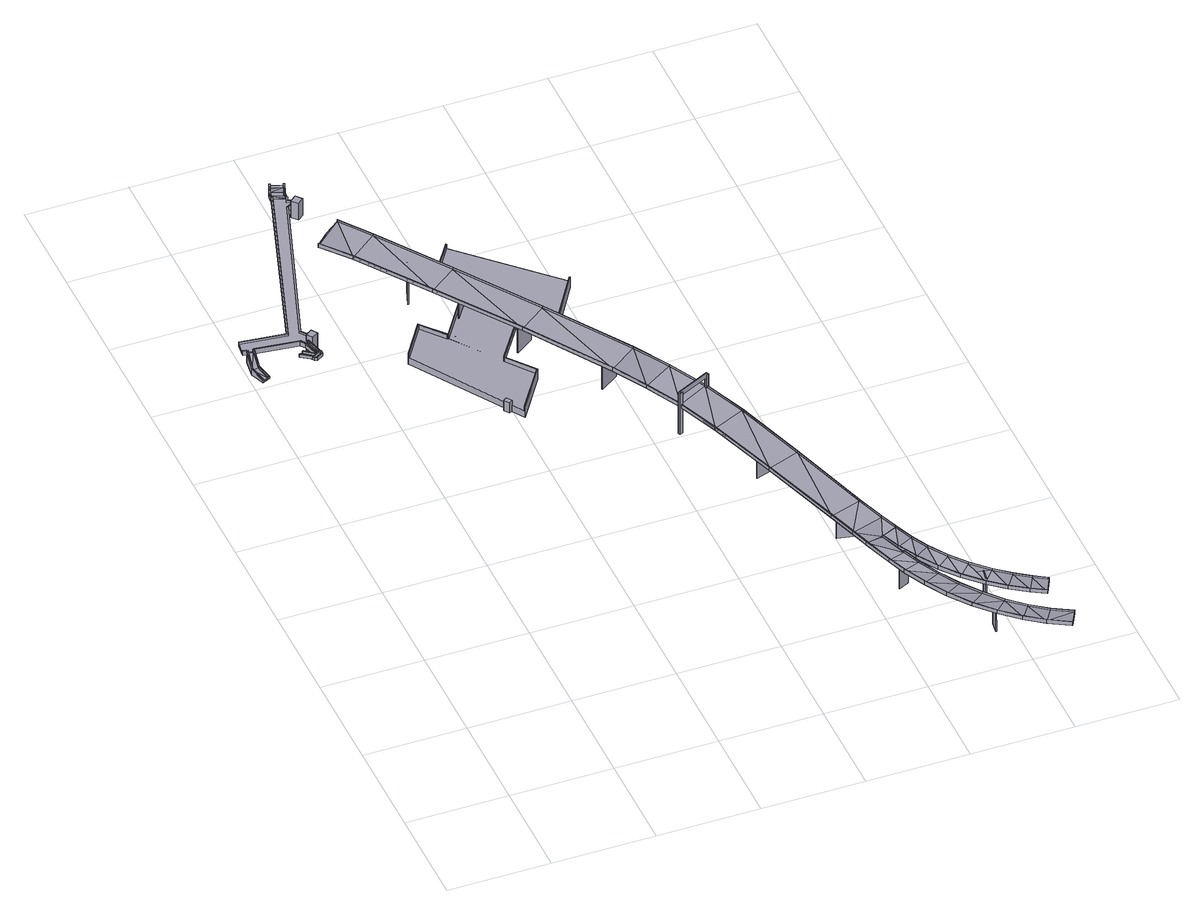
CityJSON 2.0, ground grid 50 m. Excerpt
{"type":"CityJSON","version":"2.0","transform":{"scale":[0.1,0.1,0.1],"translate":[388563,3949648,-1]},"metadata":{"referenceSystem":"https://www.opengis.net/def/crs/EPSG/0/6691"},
"CityObjects":{
"bridge1":{"type":"Bridge","geometry":[{"type":"MultiSurface","lod":"2","boundaries":[[[0,1,2]],[[1,3,4]],[[3,5,4]],[[6,7,3]],[[3,0,6]],[[1,0,3]],[[8,9,2,1]],[[8,1,4,10]],[[10,4,5,11]],[[12,3,7,13]],[[14,13,7,6]],[[15,14,6,0]],[[8,16,17,9]],[[18,16,10,11]],[[10,16,8]],[[12,13,19,20]],[[13,14,19]],[[19,14,15,21]],[[22,23,24]],[[25,26,22]],[[27,25,22]],[[27,22,24]],[[26,25,28]],[[29,27,24]],[[28,25,30]],[[28,31,26]],[[30,17,16,18,31,28]],[[19,21,29,24,23,20]],[[32,33,34]],[[35,36,37]],[[32,34,38]],[[35,38,36]],[[37,36,39]],[[32,38,35]],[[40,41,42,43,44,45,46]],[[47,48,49,50,51,52,53,54]],[[55,56,39,36]],[[57,55,36,38,34,58]],[[35,37,59,60,61,62,33,32]],[[55,57,43]],[[42,56,55,43]],[[58,44,43,57]],[[54,62,61,47]],[[61,60,47]],[[48,47,60,59]],[[46,63,52]],[[63,53,52]],[[46,45,63]],[[40,64,41]],[[40,46,51]],[[40,51,64]],[[50,64,51]],[[46,52,51]],[[63,45,44,58,34,33,62,54,53]],[[49,48,59,37]],[[65,66,67]],[[68,69,70]],[[66,71,67]],[[70,69,72]],[[65,67,68]],[[67,69,68]],[[73,74,72,69]],[[75,73,69,67,71,76]],[[68,70,77,78,79,80,66,65]],[[75,81,73]],[[73,81,82,74]],[[83,81,75,76]],[[84,80,79,85]],[[79,78,85]],[[78,77,86,85]],[[87,88,89]],[[88,90,89]],[[90,88,91]],[[91,88,92]],[[90,91,93]],[[90,94,89]],[[91,92,82,81,83,93]],[[85,86,87,89,94,84]],[[95,96,97]],[[97,96,98]],[[95,99,100]],[[95,100,96]],[[98,101,97]],[[98,102,101]],[[103,104,102,98]],[[105,103,98,96]],[[106,105,96,100]],[[107,108,109,99,95,97,101,110]],[[103,105,111]],[[111,112,113,104,103]],[[111,105,106,114]],[[107,115,108]],[[115,48,109,108]],[[107,110,116,115]],[[117,118,119,120]],[[121,122,118,117]],[[122,123,118]],[[119,124,120]],[[125,126,123]],[[122,125,123]],[[125,122,127]],[[118,128,119]],[[121,112,111,114,129,127,122]],[[99,109,48,49]],[[50,126,125,127,129]],[[118,123,126,50,49,48,115,116,128]],[[130,131,101,102,132,133,134,135,136,137,138,139,140,141,142,70,72,143,144,145,146,147,148,149,150]],[[77,70,142,151]],[[151,142,141,152]],[[153,152,141,140]],[[139,138,154,155]],[[154,138,137,156]],[[156,137,136,157]],[[158,157,136,135]],[[133,132,159,160]],[[159,132,102,104]],[[161,110,101,131]],[[161,131,130,162]],[[163,162,130,150]],[[164,147,146,165]],[[165,146,145,166]],[[167,144,143,168]],[[74,168,143,72]],[[169,170,171,86,77,151,152,153,172]],[[173,174,175,176,155,154,156,157,158]],[[160,159,104,113]],[[161,162,163,177,116,110]],[[165,166,178,164]],[[168,74,82,179,180,167]],[[128,181,182,183,184,185,186,92,88,87,187,188,189,190,191,192,193,194,195,124,119]],[[171,187,87,86]],[[188,187,171,170]],[[170,169,189,188]],[[175,192,191,176]],[[174,193,192,175]],[[194,193,174,173]],[[128,116,177,181]],[[177,163,150,182,181]],[[178,184,183,164]],[[184,178,166,145,144,167,180,185]],[[186,185,180,179]],[[186,179,82,92]],[[196,197,5,3]],[[18,198,199,200,31]],[[201,199,198,202,197,196,203,204]],[[204,20,23,205,201]],[[205,23,22,26,31,200]],[[11,5,197,202]],[[203,196,3,12]],[[202,198,18,11]],[[12,20,204,203]],[[71,66,0,2]],[[15,0,66,80]],[[76,71,2,9]],[[80,84,21,15]],[[9,17,83,76]],[[30,25,27,29,94,90,93]],[[84,94,29,21]],[[93,83,17,30]],[[206,207,208]],[[208,207,209]],[[210,206,208]],[[210,208,211]],[[212,149,148]],[[213,212,148]],[[210,211,212]],[[213,210,212]],[[214,215,183,182]],[[216,217,214,182,150,163,218]],[[219,220,217,216,221]],[[222,223,220,219,224,209,207,225]],[[223,222,226,227,228]],[[228,227,229,164,183,215]],[[164,230,148,147]],[[149,231,163,150]],[[212,232,231,149]],[[233,232,212,211]],[[233,211,208,234]],[[234,208,209,224]],[[225,207,206,210,235,236]],[[235,210,213,148,230,237]],[[229,237,230,164]],[[163,231,232,218]],[[218,233,216]],[[232,233,218]],[[234,221,233]],[[233,221,216]],[[221,234,224,219]],[[236,226,222,225]],[[235,226,236]],[[235,229,227,226]],[[235,237,229]],[[37,39,238,239,240,241,100,99,49]],[[242,243,129,114]],[[244,245,243,242]],[[244,246,247,245]],[[246,248,249,247]],[[249,248,42,41]],[[106,100,241,250]],[[250,241,240,251]],[[251,240,239,252]],[[252,239,238,253]],[[56,253,238,39]],[[242,114,106,250,251,252,253,56,42,248,246,244]],[[249,41,64,50,129,243,245,247]],[[254,255,256,257]],[[256,255,258,259]],[[258,255,254,112,121,260]],[[124,195,261,260,121,117,120]],[[257,256,259,261,195,194,173,158,135,134]],[[254,257,134,133,160,113,112]],[[262,263,264,265]],[[266,267,190,189,169,172,264,263]],[[263,262,268,266]],[[191,269,268,262,265,176]],[[190,267,269,191]],[[155,176,265,264,172,153,140,139]],[[215,214,217,220,223,228]],[[199,201,205,200]],[[268,269,267,266]],[[260,261,259,258]]]}]},
"bridge2":{"type":"Bridge","geometry":[{"type":"MultiSurface","lod":"2","boundaries":[[[270,271,272,273]],[[274,275,276,273,272,277]],[[270,278,279,280,281,271]],[[273,276,278,270]],[[277,272,271,281]],[[282,283,284,285,286,287,288,289,290,291,274,277,281,280,292,293,294,295,296,297,298,299,300,301]],[[302,303,304,305,306]],[[307,308,303,302]],[[275,274,291,309,310,311]],[[308,307,312,292,280,279]],[[311,310,313,314]],[[315,288,316,314,313]],[[317,318,305,304,316,288]],[[315,319,289,288]],[[295,294,320,306]],[[320,294,293,321]],[[321,293,292,312]],[[309,291,290,322]],[[322,290,289,319]],[[323,324,325,326,327,328,306,320,321,312,307,302,306,326,329,330]],[[315,313,310,309,322,319]],[[315,331,332,333]],[[333,285,334,335,317,288,315]],[[336,337,338,339,326,306,305]],[[286,332,331,287]],[[296,328,327,297]],[[317,340,341]],[[338,337,342]],[[335,334,343,344,345,346,347]],[[336,305,318,348,349,350,351]],[[343,339,338,342,352,353,354,355,342,337,336,351,356,357,348,318,317,341,358,359,360,340,317,335,347,361,344]],[[287,331,315,288]],[[306,328,296,295]],[[298,297,327,326]],[[333,332,286,285]],[[362,363,364,333,365,366]],[[367,285,333,364,368]],[[368,364,363,369]],[[370,369,363,362,282,301,323,330]],[[329,371,370,330]],[[371,329,326,339,372]],[[367,372,339,343,334,285]],[[325,299,298,326]],[[365,333,285,284]],[[365,284,283,366]],[[366,283,282,362]],[[323,301,300,324]],[[324,300,299,325]],[[308,279,278,276,275,311,314,316,304,303]],[[373,374,375,376,377]],[[378,379,380,381,382]],[[383,384,385,386,387,388]],[[389,390,391,392,393]],[[369,370,371,372,367,368]],[[340,377,376,341]],[[360,373,377,340]],[[359,374,373,360]],[[358,375,374,359]],[[341,376,375,358]],[[346,389,393,347]],[[345,390,389,346]],[[344,391,390,345]],[[361,392,391,344]],[[347,393,392,361]],[[354,382,381,355]],[[353,378,382,354]],[[352,379,378,353]],[[342,380,379,352]],[[355,381,380,342]],[[348,388,387,349]],[[357,383,388,348]],[[356,384,383,357]],[[351,385,384,356]],[[350,386,385,351]],[[349,387,386,350]]]}]},
"bridge3":{"type":"Bridge","geometry":[{"type":"MultiSurface","lod":"2","boundaries":[[[394,395,396,397,398,399,400,401]],[[395,394,402,403]],[[404,405,406,407,402,394,401,408,409,410]],[[411,407,406,412,413]],[[414,415,396,395,403,411,413,416,417,418,419]],[[396,415,420,408,401,400,421,422,397]],[[423,424,425,426,427,428,429,430]],[[431,432,433,434,435]],[[436,437,438,439,440,428,427,441,433,432]],[[426,442,441,427]],[[443,444,445,446,447,435,434,442,426,425,448,449]],[[448,425,424,450,451,429,428,440,452]],[[453,454,455,456]],[[457,458,459,460]],[[461,462,459,458]],[[461,463,464,462]],[[463,457,460,464]],[[465,455,454,466]],[[466,454,453,467]],[[467,453,456,468]],[[468,456,455,465]],[[469,470,471,472]],[[421,451,450,422]],[[398,472,471,399]],[[470,430,429,451,421,400,399,471]],[[430,470,469,423]],[[397,422,450,424,423,469,472,398]],[[473,474,475,476]],[[477,478,479,474,473,480]],[[481,482,478,477]],[[483,476,475,484,482,481]],[[474,479,484,475]],[[485,486,487]],[[488,489,490]],[[491,492,493]],[[494,495,496]],[[491,493,497]],[[498,499,500]],[[501,490,502]],[[503,495,504]],[[494,504,495]],[[496,505,506]],[[489,498,500]],[[497,493,507]],[[493,492,508]],[[496,506,494]],[[487,486,503]],[[497,509,491]],[[486,495,503]],[[502,485,487]],[[498,489,488]],[[502,487,501]],[[492,491,510]],[[501,488,490]],[[499,510,500]],[[499,492,510]],[[511,491,509,512]],[[513,508,492,514]],[[514,492,499,515]],[[515,499,498,516]],[[517,516,498,488]],[[517,488,501,518]],[[518,501,487,519]],[[519,487,503,520]],[[520,503,504,521]],[[521,504,494,522]],[[522,494,506,523]],[[524,505,496,525]],[[525,496,495,526]],[[526,495,486,527]],[[527,486,485,528]],[[528,485,502,529]],[[529,502,490,530]],[[531,530,490,489]],[[532,531,489,500]],[[532,500,510,533]],[[533,510,491,511]],[[515,534,513]],[[515,513,514]],[[515,535,534]],[[516,535,515]],[[516,517,535]],[[535,517,536]],[[517,537,536]],[[518,537,517]],[[519,537,518]],[[519,538,537]],[[520,539,519]],[[519,539,538]],[[521,539,520]],[[521,540,539]],[[540,521,522,523,541]],[[526,542,543,524,525]],[[527,544,526]],[[526,544,542]],[[527,545,544]],[[528,545,527]],[[529,546,545]],[[529,545,528]],[[529,547,546]],[[530,547,529]],[[531,548,547]],[[531,547,530]],[[532,549,531]],[[531,549,548]],[[533,550,549]],[[533,549,532]],[[511,512,551,550,533]],[[552,553,554]],[[553,552,555]],[[556,557,558]],[[558,559,560,561]],[[558,562,556]],[[562,558,561]],[[563,564,565]],[[563,566,567]],[[563,565,568]],[[569,570,571]],[[572,573,554]],[[570,567,566]],[[570,566,571]],[[574,569,571]],[[573,552,554]],[[572,569,575,576,577,578,579]],[[574,579,578,580,581,575,569]],[[579,573,572]],[[582,553,555]],[[583,568,565]],[[582,555,557,584,585,586,587]],[[568,566,563]],[[556,582,587,588,589,584,557]],[[590,562,561]],[[551,559,551,512]],[[509,497,507,590,561,560,591]],[[508,556,562,590,507,493]],[[534,582,556,508,513]],[[535,553,582,534]],[[535,536,554,553]],[[537,572,554,536]],[[538,569,572,537]],[[570,569,538,539]],[[567,570,539,540]],[[564,563,567,540,541]],[[543,583,565,564,541,523,506,505,524]],[[543,542,566,568,583]],[[542,544,571,566]],[[544,545,574,571]],[[574,545,546,579]],[[579,546,547,573]],[[552,573,547,548]],[[555,552,548,549]],[[555,549,550,557]],[[558,557,550,551,559]],[[592,593,594,595]],[[596,597,598]],[[468,465,599,600,601]],[[467,468,601,596,598,599,465,466]],[[602,603,604]],[[605,600,606]],[[600,605,596,601]],[[607,606,608]],[[609,607,608]],[[610,609,611]],[[607,605,606]],[[610,611,603]],[[609,608,611]],[[610,603,602,612]],[[593,613,594]],[[614,598,597]],[[597,615,614]],[[614,615,592]],[[615,593,592]],[[616,595,594,617]],[[618,613,593,619]],[[619,593,615,620]],[[620,615,597,621]],[[621,597,596,622]],[[623,622,596,605]],[[624,623,605,607]],[[624,607,609,625]],[[625,609,610,626]],[[626,610,612,627]],[[628,627,612,602]],[[629,630,604,603]],[[631,629,603,611]],[[631,611,608,632]],[[632,608,606,633]],[[633,606,600,634]],[[634,600,599,598,635]],[[635,598,614,636]],[[636,614,592,637]],[[637,592,595,616]],[[620,638,639,618,619]],[[621,640,620]],[[620,640,638]],[[622,641,640]],[[622,640,621]],[[622,623,642]],[[641,622,642]],[[642,624,643]],[[623,624,642]],[[625,644,624]],[[624,644,643]],[[626,645,644]],[[626,644,625]],[[627,628,646,645,626]],[[647,630,629,631,648]],[[632,649,648]],[[632,648,631]],[[633,650,649]],[[633,649,632]],[[634,651,633]],[[633,651,650]],[[635,652,634]],[[634,652,651]],[[636,653,652]],[[636,652,635]],[[637,654,636]],[[636,654,653]],[[654,637,616,617,655]],[[656,657,658]],[[658,659,660]],[[661,662,663]],[[457,463,664,665,666]],[[661,663,664,463,461,458,457,666]],[[667,668,562,590]],[[669,670,671]],[[665,670,669]],[[670,665,664,663]],[[669,671,672]],[[673,674,562]],[[675,674,673]],[[673,562,668,676]],[[677,673,676]],[[674,675,678,679]],[[680,681,678,675,672,682]],[[679,678,681,683,684,680,682]],[[659,658,657]],[[662,661,685]],[[685,659,657]],[[685,657,662]],[[679,682,672,671]],[[639,656,658,660,655,617,594,613,618]],[[638,657,656,639]],[[640,662,657,638]],[[640,641,663,662]],[[641,642,670,663]],[[671,670,642,643]],[[671,643,644,679]],[[679,644,645,674]],[[590,562,674,645,646,507,590,507]],[[604,630,647,630,604,686,507,646,628,602]],[[648,675,673,677,647]],[[649,672,675,648]],[[650,669,672,649]],[[651,665,669,650]],[[661,666,665,651,652]],[[685,661,652,653]],[[659,685,653,654]],[[660,659,654,655]],[[687,688,689]],[[690,691,692]],[[689,688,693]],[[694,695,693]],[[694,686,695]],[[694,696,509,591,507,686]],[[604,697,695,686]],[[698,691,443,449]],[[699,700,701]],[[701,702,703]],[[699,701,703]],[[415,452,440,439,704,420]],[[408,420,704,705,409]],[[703,706,699]],[[414,698,449,448,452,415]],[[699,706,707]],[[706,708,707]],[[707,708,709]],[[694,693,688]],[[710,709,711]],[[692,710,690]],[[711,690,710]],[[704,687,705]],[[705,687,689]],[[711,709,708]],[[698,692,691]],[[630,712,697,604]],[[696,713,512,509]],[[713,696,694,714]],[[714,694,688,715]],[[715,688,687,716]],[[716,687,704,717]],[[438,717,704,439]],[[691,718,444,443]],[[718,691,690,719]],[[719,690,711,720]],[[720,711,708,721]],[[721,708,706,722]],[[722,706,703,723]],[[723,703,702,724]],[[725,700,699,726]],[[726,699,707,727]],[[727,707,709,728]],[[728,709,710,729]],[[729,710,692,730]],[[730,692,698,731]],[[731,698,414,419]],[[409,705,732,410]],[[732,705,689,733]],[[733,689,693,734]],[[734,693,695,735]],[[735,695,697,712]],[[713,714,736,551,512]],[[715,737,736]],[[715,736,714]],[[716,738,737]],[[716,737,715]],[[717,739,738]],[[717,738,716]],[[739,438,437]],[[739,717,438]],[[718,740,444]],[[740,445,444]],[[719,741,718]],[[718,741,740]],[[720,742,719]],[[719,742,741]],[[721,743,720]],[[720,743,742]],[[722,744,743]],[[722,743,721]],[[724,745,744,722,723]],[[746,725,726,727,747]],[[728,747,727]],[[728,748,747]],[[729,749,728]],[[728,749,748]],[[730,750,729]],[[729,750,749]],[[731,751,730]],[[730,751,750]],[[731,418,751]],[[419,418,731]],[[732,752,404]],[[410,732,404]],[[733,753,752]],[[733,752,732]],[[734,753,733]],[[734,754,753]],[[735,755,754]],[[735,754,734]],[[647,755,735,712,630]],[[756,757,483,481,477,480,758]],[[759,760,761,762,763,764]],[[765,761,760,766,767,759,764]],[[763,768,765,764]],[[769,770,771]],[[772,773,774,775,776,777,778]],[[771,757,756]],[[772,778,779,780,775,774,781]],[[782,783,784,785]],[[771,756,769]],[[786,787,788]],[[787,789,782,785,790,791,788]],[[768,763,792]],[[787,786,793,794,784,783,773]],[[773,783,774]],[[667,782,789]],[[667,789,677]],[[559,782,667]],[[770,795,771]],[[769,796,770]],[[792,447,446,768]],[[405,772,781,412,406]],[[412,781,436,432,431,413]],[[435,447,792,417,416,413,431]],[[797,798,799,800,801,802]],[[803,804,798,797,762,805]],[[806,799,798,804,807,808,803,805]],[[762,761,765,806,805]],[[799,806,758,802,801,809,810,800]],[[757,797,802,758,480,473,476,483]],[[677,647,677,676,668,667]],[[559,667,590,507,591,560]],[[551,736,782,559]],[[782,736,737,783]],[[783,737,738,774]],[[774,738,739,781]],[[436,781,739,437]],[[740,768,446,445]],[[768,740,741,765]],[[765,741,742,806]],[[806,742,743,758]],[[758,743,744,756]],[[756,744,745,796,769]],[[796,745,724,702,701,770]],[[770,701,700,725,746,795]],[[747,757,771,795,746]],[[748,797,757,747]],[[749,762,797,748]],[[750,763,762,749]],[[751,792,763,750]],[[418,417,792,751]],[[404,752,772,405]],[[753,773,772,752]],[[754,787,773,753]],[[755,789,787,754]],[[647,677,789,755]],[[462,464,460,459]],[[811,812,813,814]],[[815,816,817,818]],[[819,820,821,822]],[[823,824,825,826]],[[827,828,829,830]],[[402,407,411,403]],[[831,832,833,834]],[[835,836,837,838]],[[839,840,841,842]],[[433,441,442,434]],[[482,484,479,478]],[[822,821,576,575,581]],[[819,822,581,580]],[[578,577,820,819,580]],[[821,820,577,576]],[[817,588,587,586,818]],[[815,818,586,585]],[[584,589,816,815,585]],[[817,816,589,588]],[[813,680,684,814]],[[811,814,684,683]],[[681,812,811,683]],[[680,813,812,681]],[[784,794,842,841,790,785]],[[793,839,842,794]],[[840,839,793,786,788,791]],[[841,840,791,790]],[[838,837,776,775,780]],[[835,838,780,779]],[[836,835,779,778,777]],[[776,837,836,777]],[[767,834,833,759]],[[766,831,834,767]],[[831,766,760,832]],[[759,833,832,760]],[[825,803,808,826]],[[807,823,826,808]],[[804,824,823,807]],[[804,803,825,824]],[[810,830,829,800]],[[809,827,830,810]],[[801,828,827,809]],[[800,829,828,801]]]}]}
},
"vertices":[
[597,4143,72],[542,4168,71],[540,4163,72],[610,4183,65],[552,4196,66],[554,4202,65],[599,4149,71],[608,4177,66],[542,4168,81],[540,4163,82],[552,4196,76],[554,4202,75],[610,4183,75],[608,4177,76],[599,4149,81],[597,4143,82],[536,4170,81],[534,4165,82],[548,4204,75],[604,4147,81],[616,4181,75],[602,4141,82],[610,4183,50],[616,4181,50],[614,4175,51],[540,4163,57],[554,4202,50],[597,4143,57],[546,4198,51],[602,4141,57],[534,4165,57],[548,4204,50],[269,3102,58],[266,3107,57],[252,3098,57],[300,3054,74],[287,3045,74],[304,3049,76],[255,3093,58],[290,3040,76],[282,3042,67],[285,3037,69],[285,3037,86],[250,3090,68],[247,3095,67],[247,3095,50],[250,3090,51],[305,3057,84],[309,3052,86],[309,3052,76],[309,3052,69],[305,3057,67],[274,3105,51],[271,3110,50],[271,3110,67],[287,3045,84],[290,3040,86],[255,3093,68],[252,3098,67],[304,3049,86],[300,3054,84],[269,3102,68],[266,3107,67],[266,3107,50],[290,3040,69],[588,4118,75],[589,4124,72],[532,4138,75],[576,4069,101],[519,4087,101],[575,4063,104],[534,4144,72],[517,4081,104],[519,4087,111],[517,4081,114],[532,4138,85],[534,4144,82],[575,4063,114],[576,4069,111],[588,4118,85],[589,4124,82],[527,4140,85],[511,4083,114],[528,4146,82],[595,4122,82],[582,4067,111],[581,4061,114],[581,4061,89],[575,4063,89],[593,4116,60],[589,4124,57],[527,4140,60],[511,4083,89],[528,4146,57],[595,4122,57],[311,3060,79],[324,3068,79],[287,3097,100],[301,3106,100],[314,3055,76],[327,3063,76],[284,3102,103],[298,3111,103],[301,3106,110],[298,3111,113],[324,3068,89],[327,3063,86],[287,3097,110],[311,3060,89],[314,3055,86],[284,3102,113],[329,3071,89],[313,3098,104],[302,3113,113],[333,3066,86],[282,3094,110],[279,3099,113],[305,3108,85],[282,3094,85],[298,3111,88],[305,3109,86],[313,3098,79],[329,3071,64],[305,3057,64],[302,3113,88],[314,3055,61],[309,3052,61],[333,3066,61],[279,3099,88],[333,3066,69],[54,3154,103],[266,3127,103],[294,3116,103],[299,3118,103],[293,3127,103],[318,3144,103],[285,3188,103],[553,4000,104],[577,4012,104],[580,4009,104],[599,4025,104],[596,4029,104],[566,4040,104],[231,3188,103],[8,3216,103],[1,3161,103],[20,3158,103],[19,3152,103],[25,3152,103],[47,3149,103],[53,3148,103],[566,4040,114],[596,4029,114],[599,4025,114],[577,4012,114],[580,4009,114],[553,4000,114],[285,3188,113],[318,3144,113],[294,3116,113],[299,3118,113],[266,3127,113],[54,3154,113],[53,3148,113],[19,3152,113],[20,3158,113],[1,3161,113],[8,3216,113],[231,3188,113],[609,4020,114],[600,4034,114],[574,4043,114],[603,4028,114],[323,3147,113],[292,3189,113],[558,3996,114],[574,4004,114],[262,3122,113],[0,3155,113],[227,3195,113],[9,3222,113],[262,3122,88],[53,3148,88],[19,3152,88],[0,3155,88],[9,3222,88],[227,3195,88],[574,4043,89],[600,4034,89],[609,4020,89],[603,4028,89],[574,4004,89],[558,3996,89],[292,3189,88],[323,3147,88],[293,3127,88],[615,4198,65],[560,4217,65],[554,4219,75],[554,4219,44],[548,4204,44],[621,4196,44],[560,4217,75],[615,4198,75],[621,4196,75],[616,4181,44],[39,3004,48],[41,2998,46],[64,3015,48],[66,3009,46],[13,3065,70],[41,3072,69],[46,3143,101],[24,3146,101],[53,3148,44],[19,3152,44],[46,3072,79],[46,3072,44],[52,3142,111],[72,3012,56],[72,3012,44],[70,3017,58],[35,2996,56],[35,2996,44],[66,3009,56],[41,2998,56],[33,3001,58],[7,3064,79],[7,3064,44],[18,3147,111],[25,3152,113],[47,3149,113],[46,3143,111],[41,3072,79],[64,3015,58],[13,3065,80],[39,3004,58],[24,3146,111],[297,3029,76],[305,3028,76],[332,3045,76],[333,3054,76],[339,3056,86],[339,3056,69],[338,3042,86],[338,3042,69],[306,3022,86],[306,3022,69],[293,3024,86],[293,3024,69],[333,3054,86],[332,3045,86],[305,3028,86],[297,3029,86],[313,3098,139],[344,3120,139],[325,3148,139],[293,3127,139],[344,3120,44],[325,3148,44],[313,3098,44],[293,3127,44],[599,3974,140],[627,3998,140],[603,4028,140],[574,4004,140],[627,3998,44],[603,4028,44],[599,3974,44],[574,4004,44],
[980,2421,80],[997,2433,80],[979,2459,80],[962,2447,80],[975,2456,56],[975,2456,20],[962,2447,20],[979,2459,56],[980,2421,20],[992,2430,20],[992,2430,56],[997,2433,56],[1127,3534,56],[1036,3401,56],[1124,3284,56],[1121,3282,56],[1123,3279,56],[904,2955,56],[902,2959,56],[898,2956,56],[806,3068,56],[693,2898,56],[1029,2372,56],[1175,2588,56],[1073,2719,56],[1076,2721,56],[1073,2725,56],[1289,3033,56],[1291,3029,56],[1295,3031,56],[1392,2879,56],[1548,3123,56],[1180,2588,81],[1180,2588,20],[1076,2721,20],[1076,2721,55],[1076,2721,81],[1031,2368,81],[1031,2368,20],[693,2898,81],[690,2902,81],[690,2902,20],[1029,2372,81],[805,3074,81],[805,3074,20],[902,2959,81],[902,2959,20],[902,2959,55],[1038,2773,55],[898,2956,81],[1073,2719,81],[1175,2588,81],[806,3068,81],[1548,3123,81],[1392,2879,81],[1295,3031,81],[1291,3029,81],[1289,3033,81],[1073,2725,81],[1392,2872,81],[1551,3120,81],[904,2955,81],[1123,3279,81],[1121,3282,81],[1121,3282,55],[1081,3224,55],[1111,2772,55],[1239,2955,55],[1276,3007,55],[1291,3029,55],[937,2960,55],[938,2959,55],[1235,3008,55],[1161,3223,55],[1119,3224,55],[1119,3225,55],[1118,3225,55],[1117,3224,55],[1074,2773,55],[1074,2772,55],[1075,2772,55],[1076,2773,55],[1235,3009,55],[1234,3009,55],[1233,3008,55],[1234,3008,55],[1075,2774,55],[1074,2774,55],[939,2959,55],[939,2960,55],[938,2960,55],[1118,3224,55],[1127,3534,81],[1124,3537,81],[1031,3401,81],[1124,3284,81],[1036,3401,81],[1121,3282,20],[1031,3401,20],[1124,3537,20],[1551,3120,20],[1392,2872,20],[1291,3029,20],[938,2960,20],[939,2960,20],[939,2959,20],[938,2959,20],[937,2960,20],[1234,3009,20],[1235,3009,20],[1235,3008,20],[1234,3008,20],[1233,3008,20],[1074,2774,20],[1075,2774,20],[1076,2773,20],[1075,2772,20],[1074,2772,20],[1074,2773,20],[1118,3225,20],[1119,3225,20],[1119,3224,20],[1118,3224,20],[1117,3224,20],
[1797,2095,243],[1792,2106,243],[1780,2100,243],[1782,2095,243],[1788,2098,243],[1790,2094,243],[1784,2091,243],[1785,2089,243],[1797,2095,9],[1792,2106,9],[1790,2091,183],[1790,2091,161],[1785,2089,161],[1785,2089,9],[1785,2089,172],[1788,2091,173],[1788,2091,183],[1780,2100,9],[1783,2094,161],[1780,2100,161],[1783,2101,173],[1780,2100,173],[1784,2102,161],[1785,2102,161],[1785,2102,183],[1783,2101,183],[1782,2096,173],[1784,2091,228],[1782,2095,228],[1634,2025,245],[1641,2029,245],[1639,2033,245],[1624,2026,245],[1629,2015,245],[1644,2022,245],[1643,2024,245],[1635,2021,245],[1641,2028,159],[1644,2022,159],[1644,2022,9],[1639,2033,9],[1639,2033,159],[1635,2018,159],[1635,2018,180],[1637,2019,180],[1637,2019,170],[1644,2022,170],[1629,2015,9],[1624,2026,9],[1632,2030,171],[1632,2030,181],[1630,2029,180],[1630,2029,159],[1634,2031,159],[1639,2033,171],[1636,2032,171],[1641,2029,228],[1643,2024,228],[1641,2028,171],[2455,444,144],[2459,443,144],[2467,497,144],[2463,498,144],[2467,497,130],[2459,443,131],[2459,443,9],[2467,497,9],[2455,444,131],[2455,444,9],[2463,498,130],[2463,498,9],[2467,497,141],[2459,443,142],[2455,444,143],[2463,498,141],[1634,2025,253],[1635,2021,253],[1790,2094,253],[1788,2098,253],[864,3337,189],[882,3389,189],[878,3390,189],[861,3341,189],[849,3292,188],[849,3292,9],[882,3389,9],[856,3314,189],[845,3294,188],[845,3294,9],[854,3322,189],[878,3390,9],[2412,204,154],[2503,124,154],[2474,267,147],[2326,447,149],[2190,507,154],[2252,400,154],[2053,854,154],[2181,737,152],[2134,874,150],[2731,84,144],[2591,61,154],[2690,4,154],[2132,875,150],[2269,547,150],[2217,649,151],[2137,617,154],[2400,350,148],[2330,295,154],[2554,196,146],[2637,135,145],[2692,3,154],[2733,83,144],[2134,875,150],[2183,738,152],[2052,856,154],[2102,710,154],[2053,854,164],[2052,856,164],[2183,738,162],[2181,737,162],[2217,649,161],[2269,547,160],[2326,447,159],[2400,350,158],[2474,267,157],[2554,196,156],[2637,135,155],[2731,84,154],[2733,83,154],[2692,3,164],[2690,4,164],[2591,61,164],[2503,124,164],[2412,204,164],[2330,295,164],[2252,400,164],[2190,507,164],[2137,617,164],[2102,710,164],[2219,650,161],[2270,547,160],[2328,448,159],[2401,351,158],[2475,268,157],[2555,197,156],[2638,137,155],[2734,85,154],[2590,60,164],[2691,1,164],[2502,123,164],[2411,203,164],[2329,293,164],[2250,399,164],[2188,506,164],[2135,616,164],[2100,710,164],[2050,856,164],[2188,506,142],[2270,547,139],[2328,448,138],[2135,616,142],[2183,738,141],[2100,710,142],[2051,854,142],[2050,856,142],[2130,875,139],[2132,875,139],[2134,874,139],[2732,86,133],[2734,85,133],[2733,83,133],[2590,60,142],[2638,137,134],[2689,2,143],[2475,268,136],[2555,197,135],[2502,123,142],[2401,351,137],[2250,399,142],[2411,203,142],[2428,276,138],[2430,292,137],[2426,293,137],[2424,277,138],[2329,293,142],[2418,239,140],[2422,238,140],[2219,650,140],[2691,1,143],[2153,683,141],[2133,673,142],[2135,669,142],[2158,681,141],[2184,694,141],[2182,698,141],[2134,875,139],[2130,875,150],[2650,377,140],[2673,261,143],[2714,340,139],[2712,341,139],[2448,421,143],[2526,354,145],[2504,489,140],[2500,493,140],[2422,571,140],[2434,502,142],[2135,876,150],[2213,911,150],[2212,913,150],[2361,506,143],[2356,651,141],[2289,594,144],[2295,743,142],[2223,694,146],[2176,784,148],[2251,824,145],[2136,875,150],[2675,260,143],[2576,428,140],[2607,299,144],[2712,341,149],[2714,340,149],[2675,260,153],[2673,261,153],[2607,299,154],[2526,354,155],[2448,421,153],[2361,506,153],[2289,594,154],[2223,694,156],[2176,784,158],[2136,875,160],[2135,876,160],[2213,911,160],[2212,913,160],[2251,824,155],[2295,743,152],[2356,651,151],[2422,571,150],[2504,489,150],[2576,428,150],[2650,377,150],[2606,297,154],[2674,258,153],[2525,352,154],[2446,419,153],[2359,505,153],[2288,593,154],[2222,693,156],[2174,783,158],[2134,875,160],[2214,914,160],[2253,825,155],[2296,744,152],[2357,652,151],[2424,572,150],[2505,491,150],[2577,430,150],[2651,379,149],[2715,341,149],[2674,258,132],[2606,297,133],[2675,260,131],[2651,379,128],[2715,341,127],[2505,491,129],[2525,352,133],[2446,419,132],[2434,502,130],[2424,572,129],[2504,492,129],[2134,876,139],[2135,876,139],[2357,652,129],[2359,505,131],[2288,593,132],[2296,744,130],[2215,912,139],[2174,783,136],[2253,825,134],[2136,876,139],[2214,914,139],[2247,800,134],[2222,693,134],[2281,736,131],[2279,740,131],[2282,734,131],[2230,715,134],[2232,711,134],[2577,430,128],[2134,876,150],[1843,1485,159],[1977,1083,158],[1996,1541,159],[1445,2351,184],[1543,2195,175],[1580,2446,185],[2130,1136,153],[2023,943,157],[2178,999,151],[2052,858,154],[2211,915,150],[1685,2284,176],[682,3722,206],[681,3724,206],[611,3674,200],[547,3613,198],[548,3611,198],[1722,1827,163],[1874,1892,167],[659,3477,198],[791,3576,205],[901,3136,197],[1035,3230,203],[1305,2844,197],[1174,2750,193],[2211,915,160],[2052,858,164],[2023,943,167],[1977,1083,168],[1843,1485,169],[1722,1827,173],[1543,2195,185],[1445,2351,194],[1174,2750,203],[901,3136,207],[659,3477,208],[548,3611,208],[547,3613,208],[681,3724,216],[682,3722,216],[791,3576,215],[1035,3230,213],[1305,2844,207],[1580,2446,195],[1685,2284,186],[1874,1892,177],[1996,1541,169],[2130,1136,163],[2178,999,161],[2021,942,167],[1975,1082,168],[1841,1485,169],[1720,1826,173],[1541,2194,185],[1443,2350,193],[1173,2749,203],[900,3135,207],[658,3476,208],[545,3611,208],[683,3725,216],[793,3577,215],[1037,3231,213],[1307,2845,207],[1582,2447,195],[1686,2285,186],[1876,1893,177],[1998,1542,169],[2132,1136,163],[2179,1000,161],[658,3476,187],[793,3577,193],[900,3135,185],[1515,2490,175],[1512,2494,175],[1329,2764,183],[1307,2845,185],[1582,2447,174],[1556,2429,173],[1443,2350,172],[1423,2434,174],[1426,2430,174],[1541,2194,164],[547,3610,187],[611,3674,188],[684,3724,195],[1876,1893,156],[1998,1542,148],[1841,1485,148],[1852,1613,150],[1932,1640,150],[1931,1644,150],[1852,1618,150],[1832,1612,150],[1833,1607,150],[1720,1826,152],[2021,942,146],[1975,1082,147],[2006,1093,146],[2097,1074,143],[2015,1096,146],[2132,1136,142],[2099,1078,143],[2179,1000,139],[2114,1071,142],[2115,1075,142],[1686,2285,165],[2005,1098,146],[2004,1093,146],[683,3725,195],[545,3611,187],[1037,3231,192],[1055,3168,190],[1066,3127,189],[1048,3140,189],[1045,3142,189],[977,3189,189],[1261,2862,185],[1259,2866,185],[1284,2829,185],[1173,2749,182],[1170,2806,183],[1173,2802,183],[998,3075,186],[1001,3072,186],[2230,715,9],[2279,740,9],[2281,736,9],[2232,711,9],[2133,673,9],[2182,698,9],[2184,694,9],[2135,669,9],[2418,239,9],[2426,293,9],[2430,292,9],[2423,238,9],[1170,2806,9],[1259,2866,9],[1261,2862,9],[1173,2802,9],[998,3075,9],[1045,3142,9],[1048,3140,9],[1001,3072,9],[1423,2434,9],[1512,2494,9],[1515,2490,9],[1426,2430,9],[1832,1612,9],[1931,1644,9],[1932,1640,9],[1833,1607,9],[2005,1098,9],[2115,1075,9],[2114,1071,9],[2004,1093,9]
]}
